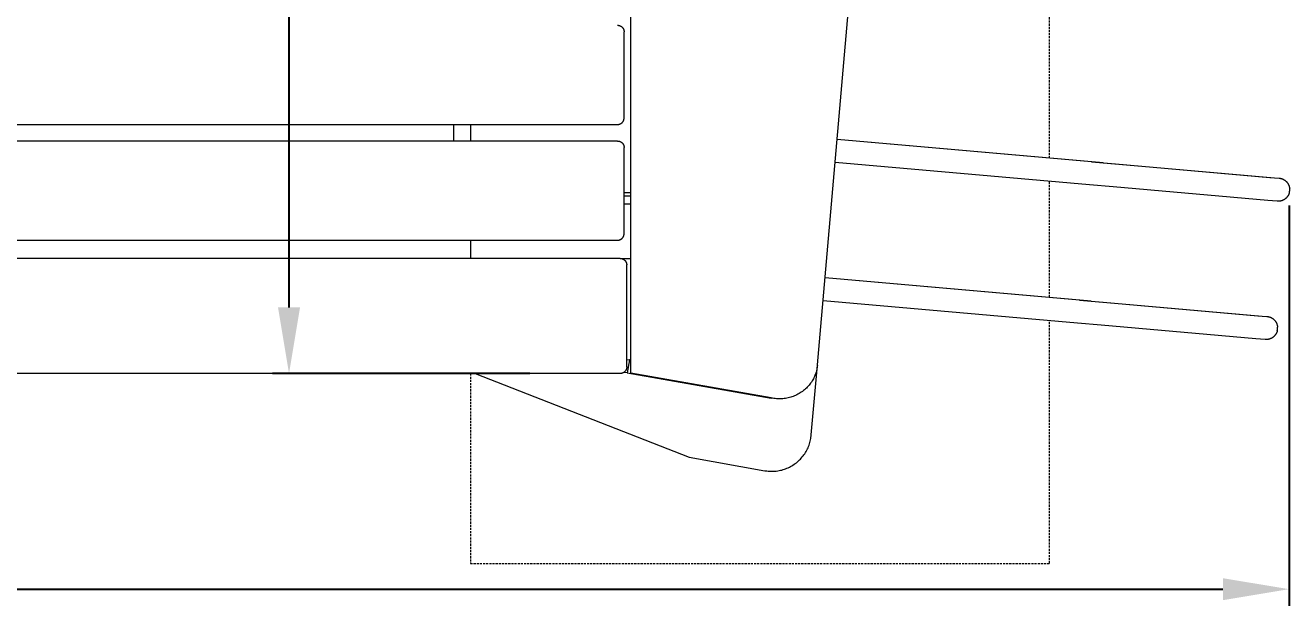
# Model space of a CAD drawing. Header units: millimetres. Extents: x -219 to 4970, y -9 to 3393.
# Drawn here: x 2389 to 3154, y 1219 to 1571 of the extents above; entities that cross this region are included whole.
import ezdxf

# ---------------------------------------------------------------- set-up
doc = ezdxf.new("R2010")
doc.units = ezdxf.units.MM
doc.linetypes.add('HIDDEN', pattern=[1.905, 1.27, -0.635])
for name, color, linetype, lineweight in [('ZANO_R', 7, 'Continuous', 0), ('ZANO_R_przerywana', 7, 'HIDDEN', 0), ('ZANO_W', 1, 'Continuous', 0)]:
    doc.layers.add(name, color=color, linetype=linetype, lineweight=lineweight)
doc.styles.add('Arial', font='arial.ttf')
doc.styles.get("Standard").update_dxf_attribs({"font": 'ARIALUNI.TTF'})
doc.dimstyles.new('pl i ang', dxfattribs={"dimtxt": 50, "dimasz": 50, "dimexe": 1.25, "dimexo": 0.625, "dimgap": 10, "dimtad": 1, "dimtoh": 1, "dimtxsty": 'Standard', "dimcen": 2.5, "dimclrd": 1, "dimclre": 1, "dimclrt": 1, "dimadec": 0, "dimazin": 0, "dimtfac": 1, "dimtmove": 0, "dimatfit": 3, "dimfxl": 1, "dimarcsym": 1})

# ---------------------------------------------------------------- blocks, each defined once
blk = doc.blocks.new('*D470')
at = {"layer": 'ZANO_W', "color": 1, "lineweight": -2}
for p, q in [((2694.46, 1930.2), (2538.8, 1930.2)), ((2548.8, 1399.86), (2548.8, 1890.2)), ((2694.46, 1359.86), (2538.8, 1359.86))]:
    blk.add_line(p, q, dxfattribs=at)
at = {"layer": 'ZANO_W', "color": 1}
for points in [[(2555.47, 1890.2), (2542.13, 1890.2), (2548.8, 1930.2)], [(2542.13, 1399.86), (2555.47, 1399.86), (2548.8, 1359.86)]]:
    blk.add_solid(points, dxfattribs=at)
at = {"layer": 'ZANO_W', "color": 1, "insert": (2518.38, 1645.03), "char_height": 40, "attachment_point": 5, "rotation": 90, "style": 'Arial'}
blk.add_mtext('570', dxfattribs=at)
blk = doc.blocks.new('*D472')
at = {"layer": 'ZANO_W', "color": 1, "lineweight": -2}
for p, q in [((-146.55, 1461.56), (-146.55, 1219.44)), ((3153.3, 1461.58), (3153.3, 1219.44)), ((-106.55, 1229.44), (3113.3, 1229.44))]:
    blk.add_line(p, q, dxfattribs=at)
at = {"layer": 'ZANO_W', "color": 1}
for points in [[(-106.55, 1236.1), (-106.55, 1222.77), (-146.55, 1229.44)], [(3113.3, 1222.77), (3113.3, 1236.1), (3153.3, 1229.44)]]:
    blk.add_solid(points, dxfattribs=at)
at = {"layer": 'ZANO_W', "color": 1, "insert": (1503.38, 1259.87), "char_height": 40, "attachment_point": 5, "style": 'Arial'}
blk.add_mtext('3300', dxfattribs=at)

msp = doc.modelspace()

# ---------------------------------------------------------------- linework, layer by layer
at = {"layer": 'ZANO_R'}
for p, q in [((2868.25, 1365.16), (2892.55, 1642.93)), ((2755.38, 1360.1), (2755.38, 1583.71)), ((2747.38, 1570.53), (2747.51, 1570.53)), ((2747.51, 1570.53), (2747.65, 1570.52)), ((2747.65, 1570.52), (2747.79, 1570.51)), ((2747.79, 1570.51), (2747.92, 1570.49)), ((2747.92, 1570.49), (2748.06, 1570.47)), ((2748.06, 1570.47), (2748.19, 1570.45)), ((2748.19, 1570.45), (2748.32, 1570.42)), ((2748.32, 1570.42), (2748.46, 1570.38)), ((2748.46, 1570.38), (2748.59, 1570.34)), ((2748.59, 1570.34), (2748.72, 1570.3)), ((2748.72, 1570.3), (2748.84, 1570.25)), ((2748.84, 1570.25), (2748.97, 1570.2)), ((2748.97, 1570.2), (2749.1, 1570.14)), ((2749.1, 1570.14), (2749.22, 1570.08)), ((2749.22, 1570.08), (2749.34, 1570.02)), ((2749.34, 1570.02), (2749.46, 1569.95)), ((2749.46, 1569.95), (2749.57, 1569.87)), ((2749.57, 1569.87), (2749.68, 1569.8)), ((2749.68, 1569.8), (2749.79, 1569.72)), ((2749.79, 1569.72), (2749.9, 1569.63)), ((2749.9, 1569.63), (2750.01, 1569.54)), ((2750.01, 1569.54), (2750.11, 1569.45)), ((2750.11, 1569.45), (2750.21, 1569.36)), ((2750.21, 1569.36), (2750.3, 1569.26)), ((2750.3, 1569.26), (2750.39, 1569.16)), ((2750.39, 1569.16), (2750.48, 1569.05)), ((2750.48, 1569.05), (2750.56, 1568.95)), ((2750.56, 1568.95), (2750.65, 1568.84)), ((2750.65, 1568.84), (2750.72, 1568.72)), ((2750.72, 1568.72), (2750.8, 1568.61)), ((2750.8, 1568.61), (2750.86, 1568.49)), ((2750.86, 1568.49), (2750.93, 1568.37)), ((2750.93, 1568.37), (2750.99, 1568.25)), ((2750.99, 1568.25), (2751.05, 1568.12)), ((2751.05, 1568.12), (2751.1, 1568)), ((2751.1, 1568), (2751.15, 1567.87)), ((2751.15, 1567.87), (2751.19, 1567.74)), ((2751.19, 1567.74), (2751.23, 1567.61)), ((2751.23, 1567.61), (2751.26, 1567.48)), ((2751.26, 1567.48), (2751.29, 1567.34)), ((2751.29, 1567.34), (2751.32, 1567.21)), ((2751.32, 1567.21), (2751.34, 1567.07)), ((2751.34, 1567.07), (2751.36, 1566.94)), ((2751.36, 1566.94), (2751.37, 1566.8)), ((2751.37, 1566.8), (2751.38, 1566.67)), ((2751.38, 1566.67), (2751.38, 1566.53)), ((2751.38, 1514.53), (2751.38, 1566.53)), ((2751.19, 1513.32), (2751.23, 1513.45)), ((2751.23, 1513.45), (2751.26, 1513.58)), ((2751.26, 1513.58), (2751.29, 1513.72)), ((2751.29, 1513.72), (2751.32, 1513.85)), ((2751.32, 1513.85), (2751.34, 1513.99)), ((2751.34, 1513.99), (2751.36, 1514.12)), ((2751.36, 1514.12), (2751.37, 1514.26)), ((2751.37, 1514.26), (2751.38, 1514.39)), ((2751.38, 1514.39), (2751.38, 1514.53)), ((435.18, 1510.53), (2747.38, 1510.53)), ((2648.38, 1500.53), (2648.38, 1510.53)), ((2658.46, 1510.53), (2658.46, 1500.53)), ((2747.38, 1510.53), (2747.51, 1510.53)), ((2747.51, 1510.53), (2747.65, 1510.54)), ((2747.65, 1510.54), (2747.79, 1510.55)), ((2747.79, 1510.55), (2747.92, 1510.57)), ((2747.92, 1510.57), (2748.06, 1510.59)), ((2748.06, 1510.59), (2748.19, 1510.61)), ((2748.19, 1510.61), (2748.32, 1510.64)), ((2748.32, 1510.64), (2748.46, 1510.68)), ((2748.46, 1510.68), (2748.59, 1510.72)), ((2748.59, 1510.72), (2748.72, 1510.76)), ((2748.72, 1510.76), (2748.84, 1510.81)), ((2748.84, 1510.81), (2748.97, 1510.86)), ((2748.97, 1510.86), (2749.1, 1510.92)), ((2749.1, 1510.92), (2749.22, 1510.98)), ((2749.22, 1510.98), (2749.34, 1511.04)), ((2749.34, 1511.04), (2749.46, 1511.11)), ((2749.46, 1511.11), (2749.57, 1511.19)), ((2749.57, 1511.19), (2749.68, 1511.26)), ((2749.68, 1511.26), (2749.79, 1511.34)), ((2749.79, 1511.34), (2749.9, 1511.43)), ((2749.9, 1511.43), (2750.01, 1511.52)), ((2750.01, 1511.52), (2750.11, 1511.61)), ((2750.11, 1511.61), (2750.21, 1511.7)), ((2750.21, 1511.7), (2750.3, 1511.8)), ((2750.3, 1511.8), (2750.39, 1511.9)), ((2750.39, 1511.9), (2750.48, 1512.01)), ((2750.48, 1512.01), (2750.56, 1512.11)), ((2750.56, 1512.11), (2750.65, 1512.22)), ((2750.65, 1512.22), (2750.72, 1512.34)), ((2750.72, 1512.34), (2750.8, 1512.45)), ((2750.8, 1512.45), (2750.86, 1512.57)), ((2750.86, 1512.57), (2750.93, 1512.69)), ((2750.93, 1512.69), (2750.99, 1512.81)), ((2750.99, 1512.81), (2751.05, 1512.94)), ((2751.05, 1512.94), (2751.1, 1513.06)), ((2751.1, 1513.06), (2751.15, 1513.19)), ((2751.15, 1513.19), (2751.19, 1513.32)), ((2747.38, 1500.53), (460.77, 1500.53)), ((2747.38, 1500.53), (2747.51, 1500.53)), ((2747.51, 1500.53), (2747.65, 1500.52)), ((2747.65, 1500.52), (2747.79, 1500.51)), ((2747.79, 1500.51), (2747.92, 1500.49)), ((2747.92, 1500.49), (2748.06, 1500.47)), ((2748.06, 1500.47), (2748.19, 1500.45)), ((2748.19, 1500.45), (2748.32, 1500.42)), ((2748.32, 1500.42), (2748.46, 1500.38)), ((2748.46, 1500.38), (2748.59, 1500.34)), ((2748.59, 1500.34), (2748.72, 1500.3)), ((2748.72, 1500.3), (2748.84, 1500.25)), ((2748.84, 1500.25), (2748.97, 1500.2)), ((2748.97, 1500.2), (2749.1, 1500.14)), ((2749.1, 1500.14), (2749.22, 1500.08)), ((2749.22, 1500.08), (2749.34, 1500.02)), ((2749.34, 1500.02), (2749.46, 1499.95)), ((2749.46, 1499.95), (2749.57, 1499.87)), ((2749.57, 1499.87), (2749.68, 1499.8)), ((2749.68, 1499.8), (2749.79, 1499.72)), ((2749.79, 1499.72), (2749.9, 1499.63)), ((2749.9, 1499.63), (2750.01, 1499.54)), ((2750.01, 1499.54), (2750.11, 1499.45)), ((2750.11, 1499.45), (2750.21, 1499.36)), ((2750.21, 1499.36), (2750.3, 1499.26)), ((2750.3, 1499.26), (2750.39, 1499.16)), ((2750.39, 1499.16), (2750.48, 1499.05)), ((2750.48, 1499.05), (2750.56, 1498.95)), ((2750.56, 1498.95), (2750.65, 1498.84)), ((2750.65, 1498.84), (2750.72, 1498.72)), ((2750.72, 1498.72), (2750.8, 1498.61)), ((2750.8, 1498.61), (2750.86, 1498.49)), ((2750.86, 1498.49), (2750.93, 1498.37)), ((2750.93, 1498.37), (2750.99, 1498.25)), ((2750.99, 1498.25), (2751.05, 1498.12)), ((3041.04, 1487.4), (2880.17, 1501.48)), ((3033.98, 1487.96), (2880.17, 1501.42)), ((2751.05, 1498.12), (2751.1, 1498)), ((2751.1, 1498), (2751.15, 1497.87)), ((2751.15, 1497.87), (2751.19, 1497.74)), ((2751.19, 1497.74), (2751.23, 1497.61)), ((2751.23, 1497.61), (2751.26, 1497.48)), ((2751.26, 1497.48), (2751.29, 1497.34)), ((2751.29, 1497.34), (2751.32, 1497.21)), ((2751.32, 1497.21), (2751.34, 1497.07)), ((2751.34, 1497.07), (2751.36, 1496.94)), ((2751.36, 1496.94), (2751.37, 1496.8)), ((2751.37, 1496.8), (2751.38, 1496.67)), ((2751.38, 1496.67), (2751.38, 1496.53)), ((2751.38, 1444.53), (2751.38, 1496.53)), ((3032.76, 1474.02), (2878.95, 1487.47)), ((3033.98, 1487.96), (3048.31, 1486.71)), ((3041.04, 1487.4), (3059.77, 1485.76)), ((3048.31, 1486.71), (3141.74, 1478.55)), ((3059.77, 1485.76), (3144.46, 1478.32)), ((3141.74, 1478.55), (3147.29, 1478.07)), ((3147.29, 1478.07), (3147.53, 1478.04)), ((3147.53, 1478.04), (3147.77, 1478.01)), ((3147.77, 1478.01), (3148, 1477.97)), ((3148, 1477.97), (3148.24, 1477.92)), ((3148.24, 1477.92), (3148.47, 1477.87)), ((3148.47, 1477.87), (3148.7, 1477.8)), ((3148.7, 1477.8), (3148.93, 1477.73)), ((3148.93, 1477.73), (3149.16, 1477.65)), ((3149.16, 1477.65), (3149.38, 1477.57)), ((3149.38, 1477.57), (3149.6, 1477.47)), ((3149.6, 1477.47), (3149.82, 1477.37)), ((3149.82, 1477.37), (3150.03, 1477.26)), ((3150.03, 1477.26), (3150.24, 1477.14)), ((3150.24, 1477.14), (3150.44, 1477.02)), ((3150.44, 1477.02), (3150.64, 1476.89)), ((3150.64, 1476.89), (3150.84, 1476.75)), ((3150.84, 1476.75), (3151.03, 1476.61)), ((3151.03, 1476.61), (3151.22, 1476.46)), ((3151.22, 1476.46), (3151.4, 1476.3)), ((3151.4, 1476.3), (3151.58, 1476.13)), ((3151.58, 1476.13), (3151.75, 1475.97)), ((3151.75, 1475.97), (3151.91, 1475.79)), ((3151.91, 1475.79), (3152.07, 1475.61)), ((3152.07, 1475.61), (3152.22, 1475.43)), ((3152.22, 1475.43), (3152.36, 1475.23)), ((3152.36, 1475.23), (3152.5, 1475.04)), ((2755.38, 1469.18), (2751.38, 1469.18)), ((3047.09, 1472.76), (3032.76, 1474.02)), ((3140.52, 1464.6), (3047.09, 1472.76)), ((3152.5, 1475.04), (3152.63, 1474.84)), ((3152.63, 1474.84), (3152.76, 1474.63)), ((3152.81, 1467.64), (3152.7, 1467.44)), ((3152.76, 1474.63), (3152.88, 1474.43)), ((3152.92, 1467.83), (3152.81, 1467.64)), ((3152.88, 1474.43), (3152.99, 1474.21)), ((3153.02, 1468.03), (3152.92, 1467.83)), ((3152.99, 1474.21), (3153.09, 1474)), ((3153.12, 1468.24), (3153.02, 1468.03)), ((3153.09, 1474), (3153.19, 1473.78)), ((3153.2, 1468.44), (3153.12, 1468.24)), ((3153.19, 1473.78), (3153.27, 1473.55)), ((3153.28, 1468.65), (3153.2, 1468.44)), ((3153.27, 1473.55), (3153.36, 1473.33)), ((3153.36, 1468.86), (3153.28, 1468.65)), ((3153.36, 1473.33), (3153.43, 1473.1)), ((3153.43, 1469.07), (3153.36, 1468.86)), ((3153.43, 1473.1), (3153.49, 1472.87)), ((3153.49, 1469.29), (3153.43, 1469.07)), ((3153.49, 1472.87), (3153.55, 1472.64)), ((3153.49, 1469.29), (3153.55, 1469.52)), ((3153.55, 1472.64), (3153.6, 1472.4)), ((3153.55, 1469.52), (3153.6, 1469.76)), ((3153.6, 1472.4), (3153.64, 1472.17)), ((3153.6, 1469.76), (3153.64, 1470)), ((3153.64, 1472.17), (3153.67, 1471.93)), ((3153.64, 1470), (3153.67, 1470.24)), ((3153.67, 1471.93), (3153.7, 1471.69)), ((3153.67, 1470.24), (3153.7, 1470.48)), ((3153.71, 1471.45), (3153.7, 1471.69)), ((3153.7, 1470.48), (3153.71, 1470.72)), ((3153.72, 1471.21), (3153.71, 1471.45)), ((3153.71, 1470.72), (3153.72, 1470.96)), ((3153.72, 1470.96), (3153.72, 1471.21)), ((2755.38, 1467.18), (2751.38, 1467.18)), ((2751.38, 1462.53), (2755.38, 1462.53)), ((3146.21, 1464.11), (3140.52, 1464.6)), ((3146.41, 1464.1), (3146.21, 1464.11)), ((3146.62, 1464.09), (3146.41, 1464.1)), ((3146.83, 1464.09), (3146.62, 1464.09)), ((3147.03, 1464.1), (3146.83, 1464.09)), ((3147.25, 1464.11), (3147.03, 1464.1)), ((3147.46, 1464.13), (3147.25, 1464.11)), ((3147.67, 1464.15), (3147.46, 1464.13)), ((3147.87, 1464.18), (3147.67, 1464.15)), ((3148.08, 1464.22), (3147.87, 1464.18)), ((3148.29, 1464.27), (3148.08, 1464.22)), ((3148.49, 1464.32), (3148.29, 1464.27)), ((3148.7, 1464.37), (3148.49, 1464.32)), ((3148.9, 1464.44), (3148.7, 1464.37)), ((3149.09, 1464.5), (3148.9, 1464.44)), ((3149.29, 1464.58), (3149.09, 1464.5)), ((3149.48, 1464.66), (3149.29, 1464.58)), ((3149.67, 1464.74), (3149.48, 1464.66)), ((3149.86, 1464.83), (3149.67, 1464.74)), ((3150.05, 1464.93), (3149.86, 1464.83)), ((3150.23, 1465.03), (3150.05, 1464.93)), ((3150.39, 1465.12), (3150.23, 1465.03)), ((3150.54, 1465.22), (3150.39, 1465.12)), ((3150.69, 1465.32), (3150.54, 1465.22)), ((3150.84, 1465.43), (3150.69, 1465.32)), ((3150.98, 1465.53), (3150.84, 1465.43)), ((3151.12, 1465.64), (3150.98, 1465.53)), ((3151.26, 1465.76), (3151.12, 1465.64)), ((3151.4, 1465.88), (3151.26, 1465.76)), ((3151.57, 1466.04), (3151.4, 1465.88)), ((3151.74, 1466.21), (3151.57, 1466.04)), ((3151.89, 1466.37), (3151.74, 1466.21)), ((3152.04, 1466.54), (3151.89, 1466.37)), ((3152.18, 1466.71), (3152.04, 1466.54)), ((3152.32, 1466.88), (3152.18, 1466.71)), ((3152.45, 1467.07), (3152.32, 1466.88)), ((3152.58, 1467.25), (3152.45, 1467.07)), ((3152.7, 1467.44), (3152.58, 1467.25)), ((584.68, 1440.53), (2747.38, 1440.53)), ((2658.46, 1440.53), (2658.46, 1429.53)), ((2747.38, 1440.53), (2747.51, 1440.53)), ((2747.51, 1440.53), (2747.65, 1440.54)), ((2747.65, 1440.54), (2747.79, 1440.55)), ((2747.79, 1440.55), (2747.92, 1440.57)), ((2747.92, 1440.57), (2748.06, 1440.59)), ((2748.06, 1440.59), (2748.19, 1440.61)), ((2748.19, 1440.61), (2748.32, 1440.64)), ((2748.32, 1440.64), (2748.46, 1440.68)), ((2748.46, 1440.68), (2748.59, 1440.72)), ((2748.59, 1440.72), (2748.72, 1440.76)), ((2748.72, 1440.76), (2748.84, 1440.81)), ((2748.84, 1440.81), (2748.97, 1440.86)), ((2748.97, 1440.86), (2749.1, 1440.92)), ((2749.1, 1440.92), (2749.22, 1440.98)), ((2749.22, 1440.98), (2749.34, 1441.04)), ((2749.34, 1441.04), (2749.46, 1441.11)), ((2749.46, 1441.11), (2749.57, 1441.19)), ((2749.57, 1441.19), (2749.68, 1441.26)), ((2749.68, 1441.26), (2749.79, 1441.34)), ((2749.79, 1441.34), (2749.9, 1441.43)), ((2749.9, 1441.43), (2750.01, 1441.52)), ((2750.01, 1441.52), (2750.11, 1441.61)), ((2750.11, 1441.61), (2750.21, 1441.7)), ((2750.21, 1441.7), (2750.3, 1441.8)), ((2750.3, 1441.8), (2750.39, 1441.9)), ((2750.39, 1441.9), (2750.48, 1442.01)), ((2750.48, 1442.01), (2750.56, 1442.11)), ((2750.56, 1442.11), (2750.65, 1442.22)), ((2750.65, 1442.22), (2750.72, 1442.34)), ((2750.72, 1442.34), (2750.8, 1442.45)), ((2750.8, 1442.45), (2750.86, 1442.57)), ((2750.86, 1442.57), (2750.93, 1442.69)), ((2750.93, 1442.69), (2750.99, 1442.81)), ((2750.99, 1442.81), (2751.05, 1442.94)), ((2751.05, 1442.94), (2751.1, 1443.06)), ((2751.1, 1443.06), (2751.15, 1443.19)), ((2751.15, 1443.19), (2751.19, 1443.32)), ((2751.19, 1443.32), (2751.23, 1443.45)), ((2751.23, 1443.45), (2751.26, 1443.58)), ((2751.26, 1443.58), (2751.29, 1443.72)), ((2751.29, 1443.72), (2751.32, 1443.85)), ((2751.32, 1443.85), (2751.34, 1443.99)), ((2751.34, 1443.99), (2751.36, 1444.12)), ((2751.36, 1444.12), (2751.37, 1444.26)), ((2751.37, 1444.26), (2751.38, 1444.39)), ((2751.38, 1444.39), (2751.38, 1444.53)), ((2748.95, 1429.53), (584.68, 1429.53)), ((2748.95, 1429.53), (2755.38, 1429.53)), ((2748.95, 1429.53), (2749.09, 1429.53)), ((2749.09, 1429.53), (2749.23, 1429.52)), ((2749.23, 1429.52), (2749.36, 1429.51)), ((2749.36, 1429.51), (2749.5, 1429.49)), ((2749.5, 1429.49), (2749.63, 1429.47)), ((2749.63, 1429.47), (2749.77, 1429.45)), ((2749.77, 1429.45), (2749.9, 1429.42)), ((2749.9, 1429.42), (2750.03, 1429.38)), ((2750.03, 1429.38), (2750.16, 1429.34)), ((2750.16, 1429.34), (2750.29, 1429.3)), ((2750.29, 1429.3), (2750.42, 1429.25)), ((2750.42, 1429.25), (2750.55, 1429.2)), ((2750.55, 1429.2), (2750.67, 1429.14)), ((2750.67, 1429.14), (2750.79, 1429.08)), ((2750.79, 1429.08), (2750.91, 1429.02)), ((2750.91, 1429.02), (2751.03, 1428.95)), ((2751.03, 1428.95), (2751.15, 1428.87)), ((2751.15, 1428.87), (2751.26, 1428.8)), ((2751.26, 1428.8), (2751.37, 1428.72)), ((2751.37, 1428.72), (2751.48, 1428.63)), ((2751.48, 1428.63), (2751.58, 1428.54)), ((2751.58, 1428.54), (2751.68, 1428.45)), ((2751.68, 1428.45), (2751.78, 1428.36)), ((2751.78, 1428.36), (2751.88, 1428.26)), ((2751.88, 1428.26), (2751.97, 1428.16)), ((2751.97, 1428.16), (2752.06, 1428.05)), ((2752.06, 1428.05), (2752.14, 1427.95)), ((2752.14, 1427.95), (2752.22, 1427.84)), ((2752.22, 1427.84), (2752.3, 1427.72)), ((2752.3, 1427.72), (2752.37, 1427.61)), ((2752.37, 1427.61), (2752.44, 1427.49)), ((2752.44, 1427.49), (2752.5, 1427.37)), ((2752.5, 1427.37), (2752.57, 1427.25)), ((2752.57, 1427.25), (2752.62, 1427.12)), ((2752.62, 1427.12), (2752.67, 1427)), ((2752.67, 1427), (2752.72, 1426.87)), ((2752.72, 1426.87), (2752.77, 1426.74)), ((2752.77, 1426.74), (2752.8, 1426.61)), ((2752.8, 1426.61), (2752.84, 1426.48)), ((2752.84, 1426.48), (2752.87, 1426.34)), ((2752.87, 1426.34), (2752.89, 1426.21)), ((2752.89, 1426.21), (2752.92, 1426.07)), ((2752.92, 1426.07), (2752.93, 1425.94)), ((2752.93, 1425.94), (2752.94, 1425.8)), ((2752.94, 1425.8), (2752.95, 1425.67)), ((2752.95, 1425.67), (2752.95, 1425.53)), ((2752.95, 1363.86), (2752.95, 1425.53)), ((3033.72, 1403.72), (2872.85, 1417.79)), ((3026.66, 1404.28), (2872.85, 1417.74)), ((3025.44, 1390.34), (2871.63, 1403.79)), ((3026.66, 1404.28), (3040.99, 1403.03)), ((3033.72, 1403.72), (3052.45, 1402.08)), ((3040.99, 1403.03), (3134.42, 1394.87)), ((3052.45, 1402.08), (3137.14, 1394.64)), ((3134.42, 1394.87), (3139.97, 1394.39)), ((3139.97, 1394.39), (3140.21, 1394.36)), ((3140.21, 1394.36), (3140.45, 1394.33)), ((3140.45, 1394.33), (3140.68, 1394.29)), ((3140.68, 1394.29), (3140.92, 1394.24)), ((3140.92, 1394.24), (3141.15, 1394.19)), ((3141.15, 1394.19), (3141.38, 1394.12)), ((3141.38, 1394.12), (3141.61, 1394.05)), ((3141.61, 1394.05), (3141.84, 1393.97)), ((3141.84, 1393.97), (3142.06, 1393.89)), ((3142.06, 1393.89), (3142.28, 1393.79)), ((3142.28, 1393.79), (3142.5, 1393.69)), ((3142.5, 1393.69), (3142.71, 1393.58)), ((3142.71, 1393.58), (3142.92, 1393.46)), ((3142.92, 1393.46), (3143.12, 1393.34)), ((3143.12, 1393.34), (3143.32, 1393.21)), ((3143.32, 1393.21), (3143.52, 1393.07)), ((3143.52, 1393.07), (3143.71, 1392.93)), ((3143.71, 1392.93), (3143.9, 1392.77)), ((3143.9, 1392.77), (3144.08, 1392.62)), ((3144.08, 1392.62), (3144.25, 1392.45)), ((3144.25, 1392.45), (3144.42, 1392.29)), ((3144.42, 1392.29), (3144.59, 1392.11)), ((3144.59, 1392.11), (3144.75, 1391.93)), ((3144.75, 1391.93), (3144.9, 1391.74)), ((3144.9, 1391.74), (3145.04, 1391.55)), ((3145.04, 1391.55), (3145.18, 1391.36)), ((3145.18, 1391.36), (3145.31, 1391.16)), ((3145.31, 1391.16), (3145.44, 1390.95)), ((3039.77, 1389.08), (3025.44, 1390.34)), ((3133.2, 1380.92), (3039.77, 1389.08)), ((3145.26, 1383.57), (3145.13, 1383.39)), ((3145.38, 1383.76), (3145.26, 1383.57)), ((3145.49, 1383.96), (3145.38, 1383.76)), ((3145.44, 1390.95), (3145.56, 1390.75)), ((3145.6, 1384.15), (3145.49, 1383.96)), ((3145.56, 1390.75), (3145.67, 1390.53)), ((3145.7, 1384.35), (3145.6, 1384.15)), ((3145.67, 1390.53), (3145.77, 1390.32)), ((3145.79, 1384.56), (3145.7, 1384.35)), ((3145.77, 1390.32), (3145.87, 1390.1)), ((3145.88, 1384.76), (3145.79, 1384.56)), ((3145.87, 1390.1), (3145.95, 1389.87)), ((3145.96, 1384.97), (3145.88, 1384.76)), ((3145.95, 1389.87), (3146.03, 1389.65)), ((3146.04, 1385.18), (3145.96, 1384.97)), ((3146.03, 1389.65), (3146.11, 1389.42)), ((3146.11, 1385.39), (3146.04, 1385.18)), ((3146.11, 1389.42), (3146.17, 1389.19)), ((3146.17, 1385.61), (3146.11, 1385.39)), ((3146.17, 1389.19), (3146.23, 1388.96)), ((3146.17, 1385.61), (3146.22, 1385.84)), ((3146.22, 1385.84), (3146.27, 1386.08)), ((3146.23, 1388.96), (3146.28, 1388.72)), ((3146.27, 1386.08), (3146.32, 1386.32)), ((3146.28, 1388.72), (3146.32, 1388.49)), ((3146.32, 1388.49), (3146.35, 1388.25)), ((3146.32, 1386.32), (3146.35, 1386.56)), ((3146.35, 1388.25), (3146.38, 1388.01)), ((3146.35, 1386.56), (3146.38, 1386.8)), ((3146.39, 1387.77), (3146.38, 1388.01)), ((3146.38, 1386.8), (3146.39, 1387.04)), ((3146.4, 1387.53), (3146.39, 1387.77)), ((3146.39, 1387.04), (3146.4, 1387.28)), ((3146.4, 1387.28), (3146.4, 1387.53)), ((3138.89, 1380.43), (3133.2, 1380.92)), ((3139.09, 1380.42), (3138.89, 1380.43)), ((3139.3, 1380.41), (3139.09, 1380.42)), ((3139.51, 1380.41), (3139.3, 1380.41)), ((3139.71, 1380.42), (3139.51, 1380.41)), ((3139.92, 1380.43), (3139.71, 1380.42)), ((3140.13, 1380.45), (3139.92, 1380.43)), ((3140.34, 1380.47), (3140.13, 1380.45)), ((3140.55, 1380.5), (3140.34, 1380.47)), ((3140.76, 1380.54), (3140.55, 1380.5)), ((3140.97, 1380.59), (3140.76, 1380.54)), ((3141.17, 1380.64), (3140.97, 1380.59)), ((3141.38, 1380.69), (3141.17, 1380.64)), ((3141.58, 1380.75), (3141.38, 1380.69)), ((3141.77, 1380.82), (3141.58, 1380.75)), ((3141.97, 1380.9), (3141.77, 1380.82)), ((3142.16, 1380.98), (3141.97, 1380.9)), ((3142.35, 1381.06), (3142.16, 1380.98)), ((3142.54, 1381.15), (3142.35, 1381.06)), ((3142.73, 1381.25), (3142.54, 1381.15)), ((3142.91, 1381.35), (3142.73, 1381.25)), ((3143.06, 1381.44), (3142.91, 1381.35)), ((3143.22, 1381.54), (3143.06, 1381.44)), ((3143.37, 1381.64), (3143.22, 1381.54)), ((3143.52, 1381.74), (3143.37, 1381.64)), ((3143.66, 1381.85), (3143.52, 1381.74)), ((3143.8, 1381.96), (3143.66, 1381.85)), ((3143.94, 1382.08), (3143.8, 1381.96)), ((3144.08, 1382.2), (3143.94, 1382.08)), ((3144.25, 1382.36), (3144.08, 1382.2)), ((3144.42, 1382.53), (3144.25, 1382.36)), ((3144.57, 1382.69), (3144.42, 1382.53)), ((3144.72, 1382.86), (3144.57, 1382.69)), ((3144.86, 1383.03), (3144.72, 1382.86)), ((3145, 1383.2), (3144.86, 1383.03)), ((3145.13, 1383.39), (3145, 1383.2)), ((2752.95, 1368.36), (2754.59, 1368.24)), ((2754.59, 1368.24), (2753.21, 1360.4)), ((2755.38, 1368.1), (2754.59, 1368.24)), ((2751.26, 1360.59), (2751.15, 1360.51)), ((2751.37, 1360.67), (2751.26, 1360.59)), ((2751.48, 1360.75), (2751.37, 1360.67)), ((2751.58, 1360.84), (2751.48, 1360.75)), ((2751.68, 1360.93), (2751.58, 1360.84)), ((2751.78, 1361.03), (2751.68, 1360.93)), ((2751.88, 1361.13), (2751.78, 1361.03)), ((2751.97, 1361.23), (2751.88, 1361.13)), ((2752.06, 1361.33), (2751.97, 1361.23)), ((2752.14, 1361.44), (2752.06, 1361.33)), ((2752.22, 1361.55), (2752.14, 1361.44)), ((2752.3, 1361.66), (2752.22, 1361.55)), ((2752.37, 1361.78), (2752.3, 1361.66)), ((2752.44, 1361.9), (2752.37, 1361.78)), ((2752.5, 1362.02), (2752.44, 1361.9)), ((2752.57, 1362.14), (2752.5, 1362.02)), ((2752.62, 1362.26), (2752.57, 1362.14)), ((2752.67, 1362.39), (2752.62, 1362.26)), ((2752.72, 1362.52), (2752.67, 1362.39)), ((2752.77, 1362.65), (2752.72, 1362.52)), ((2752.8, 1362.78), (2752.77, 1362.65)), ((2752.84, 1362.91), (2752.8, 1362.78)), ((2752.87, 1363.04), (2752.84, 1362.91)), ((2752.89, 1363.18), (2752.87, 1363.04)), ((2752.92, 1363.31), (2752.89, 1363.18)), ((2752.93, 1363.45), (2752.92, 1363.31)), ((2752.94, 1363.58), (2752.93, 1363.45)), ((2752.95, 1363.72), (2752.94, 1363.58)), ((2752.95, 1363.86), (2752.95, 1363.72)), ((2864.53, 1322.71), (2868.22, 1364.86)), ((2867.4, 1360.74), (2867.18, 1360.05)), ((2867.6, 1361.44), (2867.4, 1360.74)), ((2867.77, 1362.14), (2867.6, 1361.44)), ((2867.92, 1362.85), (2867.77, 1362.14)), ((2868.05, 1363.56), (2867.92, 1362.85)), ((2868.15, 1364.28), (2868.05, 1363.56)), ((2868.23, 1365), (2868.15, 1364.28)), ((2748.95, 1359.86), (258.27, 1359.86)), ((2661.23, 1359.86), (2790.6, 1309.32)), ((2749.09, 1359.86), (2748.95, 1359.86)), ((2749.23, 1359.87), (2749.09, 1359.86)), ((2749.36, 1359.88), (2749.23, 1359.87)), ((2749.5, 1359.89), (2749.36, 1359.88)), ((2749.63, 1359.92), (2749.5, 1359.89)), ((2749.77, 1359.94), (2749.63, 1359.92)), ((2749.9, 1359.97), (2749.77, 1359.94)), ((2750.03, 1360.01), (2749.9, 1359.97)), ((2750.16, 1360.04), (2750.03, 1360.01)), ((2750.29, 1360.09), (2750.16, 1360.04)), ((2750.42, 1360.14), (2750.29, 1360.09)), ((2750.55, 1360.19), (2750.42, 1360.14)), ((2750.67, 1360.24), (2750.55, 1360.19)), ((2750.79, 1360.31), (2750.67, 1360.24)), ((2750.91, 1360.37), (2750.79, 1360.31)), ((2751.03, 1360.44), (2750.91, 1360.37)), ((2751.15, 1360.51), (2751.03, 1360.44)), ((2753.21, 1360.4), (2751.2, 1360.55)), ((2753.21, 1360.4), (2840.3, 1345.08)), ((2840.3, 1345.09), (2755.38, 1360.1)), ((2863.64, 1353.47), (2863.14, 1352.85)), ((2864.12, 1354.1), (2863.64, 1353.47)), ((2864.57, 1354.75), (2864.12, 1354.1)), ((2865, 1355.41), (2864.57, 1354.75)), ((2865.41, 1356.09), (2865, 1355.41)), ((2865.76, 1356.73), (2865.41, 1356.09)), ((2866.09, 1357.37), (2865.76, 1356.73)), ((2866.39, 1358.03), (2866.09, 1357.37)), ((2866.68, 1358.69), (2866.39, 1358.03)), ((2866.94, 1359.37), (2866.68, 1358.69)), ((2867.18, 1360.05), (2866.94, 1359.37)), ((2851.29, 1345.31), (2850.52, 1345.12)), ((2852.05, 1345.53), (2851.29, 1345.31)), ((2852.81, 1345.77), (2852.05, 1345.53)), ((2853.55, 1346.04), (2852.81, 1345.77)), ((2854.29, 1346.33), (2853.55, 1346.04)), ((2855.01, 1346.65), (2854.29, 1346.33)), ((2855.73, 1346.99), (2855.01, 1346.65)), ((2856.43, 1347.36), (2855.73, 1346.99)), ((2857.12, 1347.75), (2856.43, 1347.36)), ((2857.8, 1348.17), (2857.12, 1347.75)), ((2858.46, 1348.6), (2857.8, 1348.17)), ((2859.1, 1349.06), (2858.46, 1348.6)), ((2859.73, 1349.54), (2859.1, 1349.06)), ((2860.35, 1350.04), (2859.73, 1349.54)), ((2860.94, 1350.57), (2860.35, 1350.04)), ((2861.52, 1351.11), (2860.94, 1350.57)), ((2862.08, 1351.67), (2861.52, 1351.11)), ((2862.62, 1352.25), (2862.08, 1351.67)), ((2863.14, 1352.85), (2862.62, 1352.25)), ((2841.08, 1344.92), (2840.3, 1345.08)), ((2841.86, 1344.79), (2841.08, 1344.92)), ((2842.64, 1344.69), (2841.86, 1344.79)), ((2843.43, 1344.61), (2842.64, 1344.69)), ((2844.22, 1344.56), (2843.43, 1344.61)), ((2845.02, 1344.53), (2844.22, 1344.56)), ((2845.81, 1344.54), (2845.02, 1344.53)), ((2846.6, 1344.57), (2845.81, 1344.54)), ((2847.39, 1344.63), (2846.6, 1344.57)), ((2848.18, 1344.71), (2847.39, 1344.63)), ((2848.96, 1344.82), (2848.18, 1344.71)), ((2849.74, 1344.96), (2848.96, 1344.82)), ((2850.52, 1345.12), (2849.74, 1344.96)), ((2864.25, 1320.56), (2864.53, 1322.71)), ((2862.18, 1314.27), (2862.54, 1315.02)), ((2862.54, 1315.02), (2862.86, 1315.78)), ((2862.86, 1315.78), (2863.16, 1316.56)), ((2863.16, 1316.56), (2863.43, 1317.34)), ((2863.43, 1317.34), (2863.68, 1318.13)), ((2863.68, 1318.13), (2863.89, 1318.93)), ((2863.89, 1318.93), (2864.08, 1319.74)), ((2864.08, 1319.74), (2864.25, 1320.56)), ((2790.6, 1309.32), (2836.45, 1301.09)), ((2856.74, 1307.02), (2857.34, 1307.58)), ((2857.34, 1307.58), (2857.93, 1308.17)), ((2857.93, 1308.17), (2858.49, 1308.78)), ((2858.49, 1308.78), (2859.03, 1309.41)), ((2859.03, 1309.41), (2859.55, 1310.05)), ((2859.55, 1310.05), (2860.05, 1310.72)), ((2860.05, 1310.72), (2860.53, 1311.4)), ((2860.53, 1311.4), (2860.98, 1312.09)), ((2860.98, 1312.09), (2861.41, 1312.81)), ((2861.41, 1312.81), (2861.81, 1313.53)), ((2861.81, 1313.53), (2862.18, 1314.27)), ((2836.45, 1301.09), (2836.76, 1301.04)), ((2836.76, 1301.04), (2837.58, 1300.93)), ((2837.58, 1300.93), (2838.4, 1300.84)), ((2838.4, 1300.84), (2839.23, 1300.78)), ((2839.23, 1300.78), (2840.06, 1300.75)), ((2840.06, 1300.75), (2840.89, 1300.75)), ((2840.89, 1300.75), (2841.72, 1300.78)), ((2841.72, 1300.78), (2842.55, 1300.83)), ((2842.55, 1300.83), (2843.37, 1300.92)), ((2843.37, 1300.92), (2844.19, 1301.03)), ((2844.19, 1301.03), (2845.01, 1301.17)), ((2845.01, 1301.17), (2845.82, 1301.34)), ((2845.82, 1301.34), (2846.63, 1301.53)), ((2846.63, 1301.53), (2847.43, 1301.76)), ((2847.43, 1301.76), (2848.22, 1302.01)), ((2848.22, 1302.01), (2849, 1302.29)), ((2849, 1302.29), (2849.77, 1302.59)), ((2849.77, 1302.59), (2850.53, 1302.92)), ((2850.53, 1302.92), (2851.28, 1303.28)), ((2851.28, 1303.28), (2852.02, 1303.66)), ((2852.02, 1303.66), (2852.74, 1304.07)), ((2852.74, 1304.07), (2853.45, 1304.5)), ((2853.45, 1304.5), (2854.14, 1304.96)), ((2854.14, 1304.96), (2854.82, 1305.44)), ((2854.82, 1305.44), (2855.48, 1305.94)), ((2855.48, 1305.94), (2856.12, 1306.47)), ((2856.12, 1306.47), (2856.74, 1307.02))]:
    msp.add_line(p, q, dxfattribs=at)
at = {"layer": 'ZANO_R_przerywana'}
for p, q in [((3008.46, 1490.25), (3008.46, 1799.81)), ((3008.46, 1405.93), (3008.46, 1476.14)), ((3008.46, 1245.03), (3008.46, 1391.82)), ((2658.46, 1359.86), (2658.46, 1245.03)), ((2658.46, 1245.03), (3008.46, 1245.03))]:
    msp.add_line(p, q, dxfattribs=at)

# ---------------------------------------------------------------- dimensions: what is measured, and where the dimension line sits
at = {"layer": 'ZANO_W'}
dim = msp.add_linear_dim(base=(2548.8, 1930.2), p1=(2704.46, 1359.86), p2=(2704.46, 1930.2), angle=90, dimstyle='pl i ang', override={"dimtxt": 40, "dimasz": 40, "dimexe": 10, "dimexo": 10, "dimtoh": 0, "dimdec": 0, "dimtxsty": 'Arial', "dimtdec": 0, "dimtmove": 1}, dxfattribs=at)
dim.commit()
dim.dimension.update_dxf_attribs({"geometry": '*D470', "text_midpoint": (2518.38, 1645.03)})
dim = msp.add_linear_dim(base=(3153.3, 1229.44), p1=(-146.55, 1471.56), p2=(3153.3, 1471.58), dimstyle='pl i ang', override={"dimtxt": 40, "dimasz": 40, "dimexe": 10, "dimexo": 10, "dimtoh": 0, "dimdec": 0, "dimtxsty": 'Arial', "dimtdec": 0, "dimtmove": 1}, dxfattribs=at)
dim.commit()
dim.dimension.update_dxf_attribs({"geometry": '*D472', "text_midpoint": (1503.38, 1259.87)})

doc.saveas('drawing.dxf')
